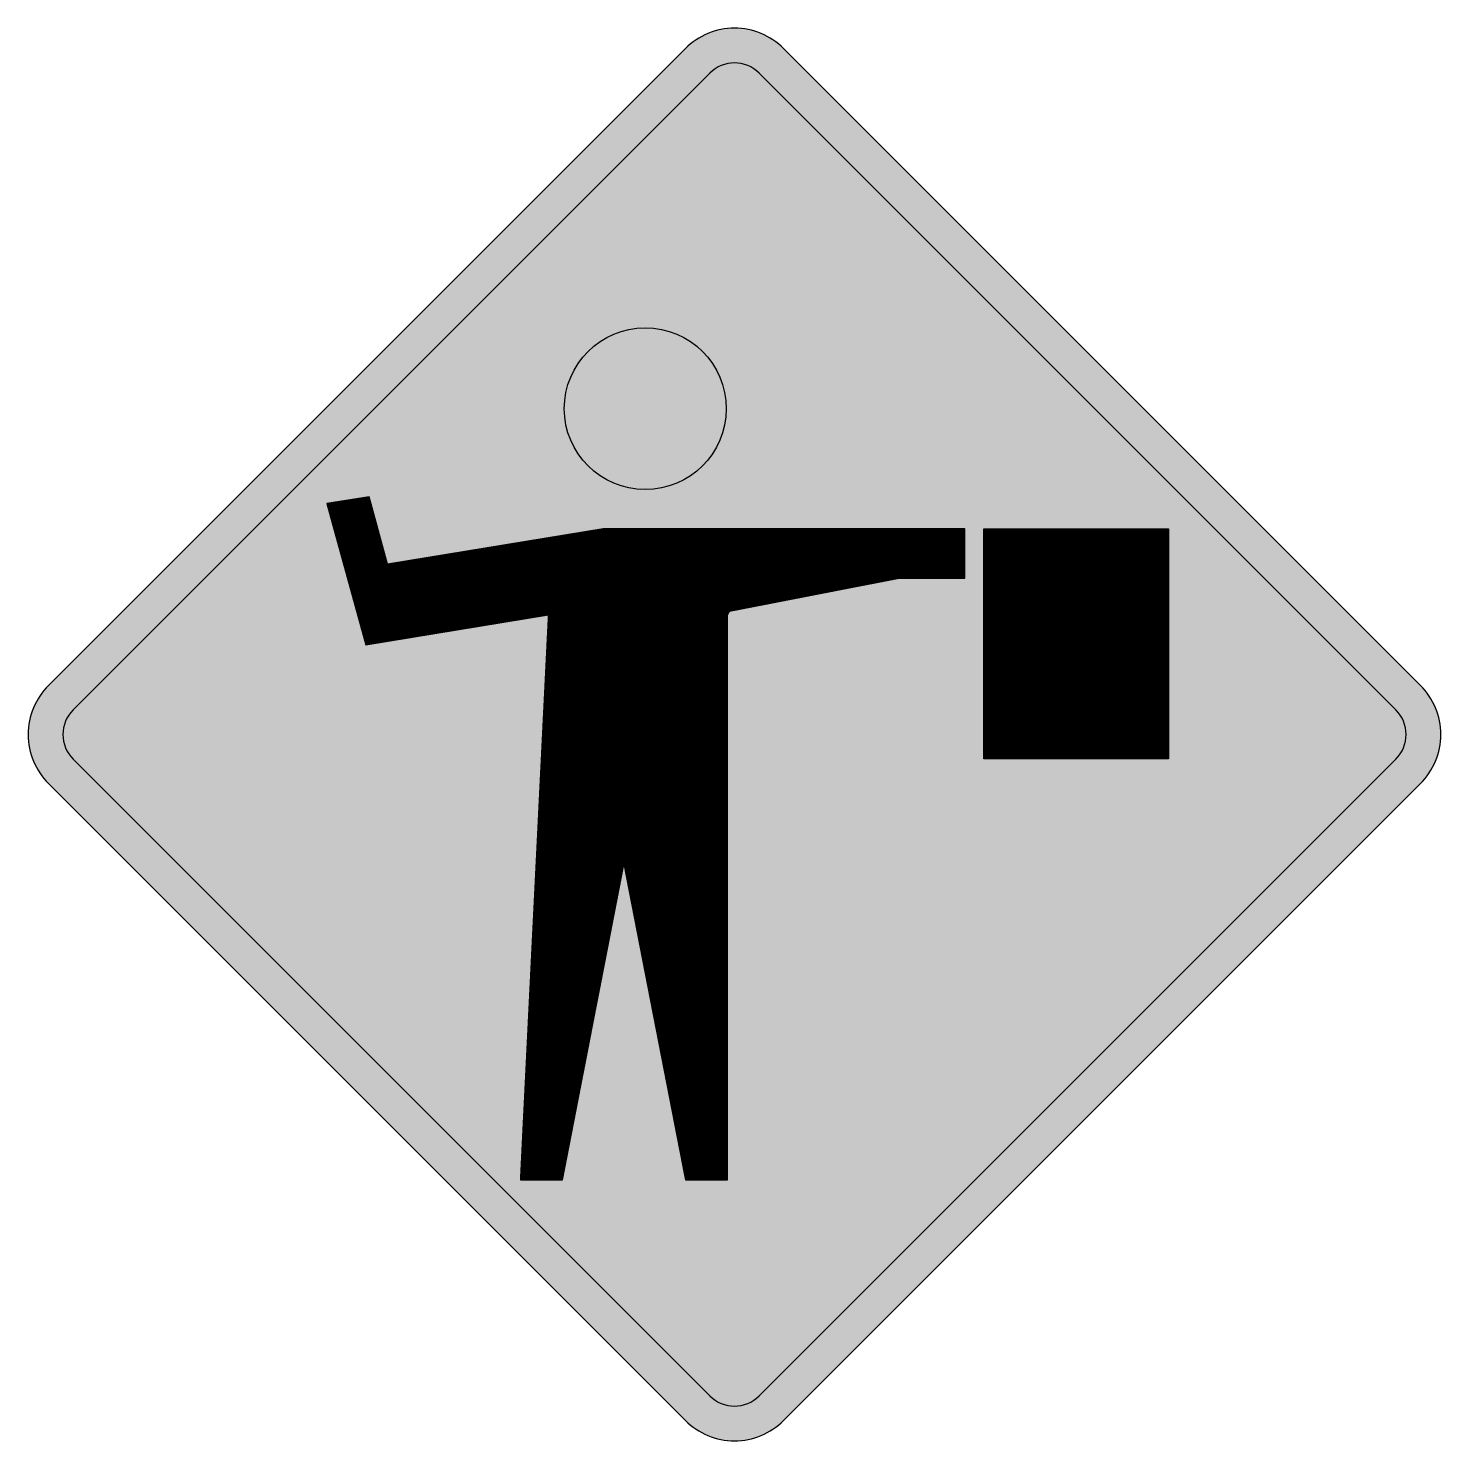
# Model space of a CAD drawing. Header units: millimetres. Extents: x -510 to 510, y -510 to 510.
import ezdxf

# ---------------------------------------------------------------- set-up
doc = ezdxf.new("R2010")
doc.units = ezdxf.units.MM
doc.header["$LTSCALE"] = 10
doc.header["$MEASUREMENT"] = 0
doc.layers.get('0').update_dxf_attribs({"linetype": 'CONTINUOUS'})

msp = doc.modelspace()

# ---------------------------------------------------------------- hatches: boundary and pattern name
h = msp.add_hatch(color=256)
h.dxf.hatch_style = 1
h.paths.add_polyline_path([(35.4, 495, 0.414214), (-35.4, 495), (-495, 35.4, 0.414214), (-495, -35.4), (-35.4, -495, 0.414214), (35.4, -495), (495, -35.4, 0.414214), (495, 35.4)])
h.paths.add_polyline_path([(477.3, 17.7, -0.414214), (477.3, -17.7), (17.7, -477.3, -0.414214), (-17.7, -477.3), (-477.3, -17.7, -0.414214), (-477.3, 17.7), (-17.7, 477.3, -0.414214), (17.7, 477.3)], flags=16)
h = msp.add_hatch()
h.set_pattern_fill('ANSI31', color=32)
h.paths.add_polyline_path([(17.7, 477.3, 0.414214), (-17.7, 477.3), (-477.3, 17.7, 0.414214), (-477.3, -17.7), (-17.7, -477.3, 0.414214), (17.7, -477.3), (477.3, -17.7, 0.414214), (477.3, 17.7)])
h.paths.add_polyline_path([(-6, 235.1, -1), (-122.7, 235.1, -1)], flags=16)
h.paths.add_polyline_path([(180, 148.4), (313.1, 148.4), (313.1, -17.5), (180, -17.5)], flags=16)
h = msp.add_hatch(color=256)
h.dxf.hatch_style = 1
h.paths.add_polyline_path([(-6, 235.1, 1), (-122.7, 235.1, 1)])
h = msp.add_hatch()
h.set_pattern_fill('ANSI31')
edge = h.paths.add_edge_path()
edge.add_line((-3.6, 88.9), (118.7, 112.7))
edge.add_line((118.7, 112.7), (166.1, 112.7))
edge.add_line((166.1, 112.7), (166.1, 148.4))
edge.add_line((166.1, 148.4), (-94.7, 148.4))
edge.add_line((-94.7, 148.4), (-250.3, 123))
edge.add_line((-250.3, 123), (-263.7, 171.6))
edge.add_line((-263.7, 171.6), (-294.1, 166.6))
edge.add_line((-294.1, 166.6), (-266.1, 64.8))
edge.add_line((-266.1, 64.8), (-134.3, 86.3))
edge.add_line((-134.3, 86.3), (-154.5, -321.4))
edge.add_line((-154.5, -321.4), (-124.2, -321.4))
edge.add_line((-124.2, -321.4), (-79.8, -93.3))
edge.add_line((-79.8, -93.3), (-35.4, -321.4))
edge.add_line((-35.4, -321.4), (-5, -321.4))
edge.add_line((-5, -321.4), (-5, 86.3))
h = msp.add_hatch()
h.set_pattern_fill('ANSI31')
h.paths.add_polyline_path([(180, 148.4), (313.1, 148.4), (313.1, -17.5), (180, -17.5)])

# ---------------------------------------------------------------- linework, layer by layer
for points in [[(35.4, -495), (495, -35.4, 0.414214), (495, 35.4), (35.4, 495, 0.414214), (-35.4, 495), (-495, 35.4, 0.414214), (-495, -35.4), (-35.4, -495, 0.414214)], [(17.7, -477.3), (477.3, -17.7, 0.414214), (477.3, 17.7), (17.7, 477.3, 0.414214), (-17.7, 477.3), (-477.3, 17.7, 0.414214), (-477.3, -17.7), (-17.7, -477.3, 0.414214)]]:
    msp.add_lwpolyline(points, format="xyb", close=True)
at = {"flags": 128}
msp.add_lwpolyline([(-3.6, 88.9), (118.7, 112.7), (166.1, 112.7), (166.1, 148.4), (-94.7, 148.4), (-250.3, 123), (-263.7, 171.6), (-294.1, 166.6), (-266.1, 64.8), (-134.3, 86.3), (-154.5, -321.4), (-124.2, -321.4), (-79.8, -93.3), (-35.4, -321.4), (-5, -321.4), (-5, 86.3)], dxfattribs=at)
msp.add_lwpolyline([(180, 148.4), (313.1, 148.4), (313.1, -17.5), (180, -17.5)], close=True)
msp.add_circle((-64.4, 235.1), 58.4)

doc.saveas('drawing.dxf')
